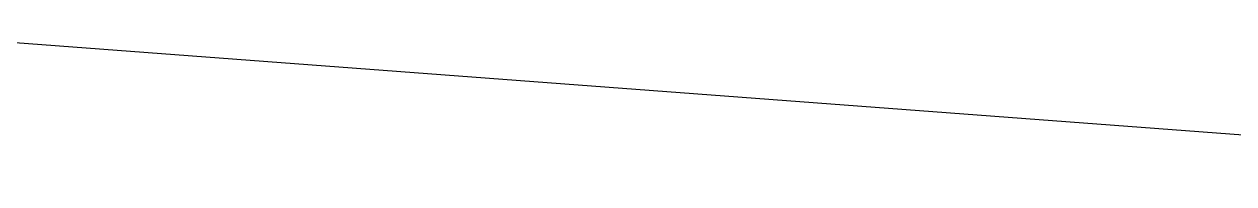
# Model space of a CAD drawing. Extents: x -1899985 to -450366, y 556196 to 2151267.
# Drawn here: x -1705142 to -1704019, y 579257 to 579406 of the extents above; entities that cross this region are included whole.
import ezdxf

# ---------------------------------------------------------------- set-up
doc = ezdxf.new("R2010")
doc.units = 0
doc.header["$LTSCALE"] = 1000
doc.header["$MEASUREMENT"] = 0
doc.layers.add('A-LIN-V', color=9, linetype='Continuous')

# ---------------------------------------------------------------- blocks, each defined once
blk = doc.blocks.new('G$C845E5159')
at = {"layer": 'A-LIN-V', "color": 2}
blk.add_line((16200.0000000007, -8.149072527885437e-10), (8249.999720478896, 599.9999999991851), dxfattribs=at)

msp = doc.modelspace()

# ---------------------------------------------------------------- block references
at = {"layer": 'A-LIN-V'}
msp.add_blockref('G$C845E5159', (-1719610.399681417, 579257.4520265255), dxfattribs=at)

doc.saveas('drawing.dxf')
